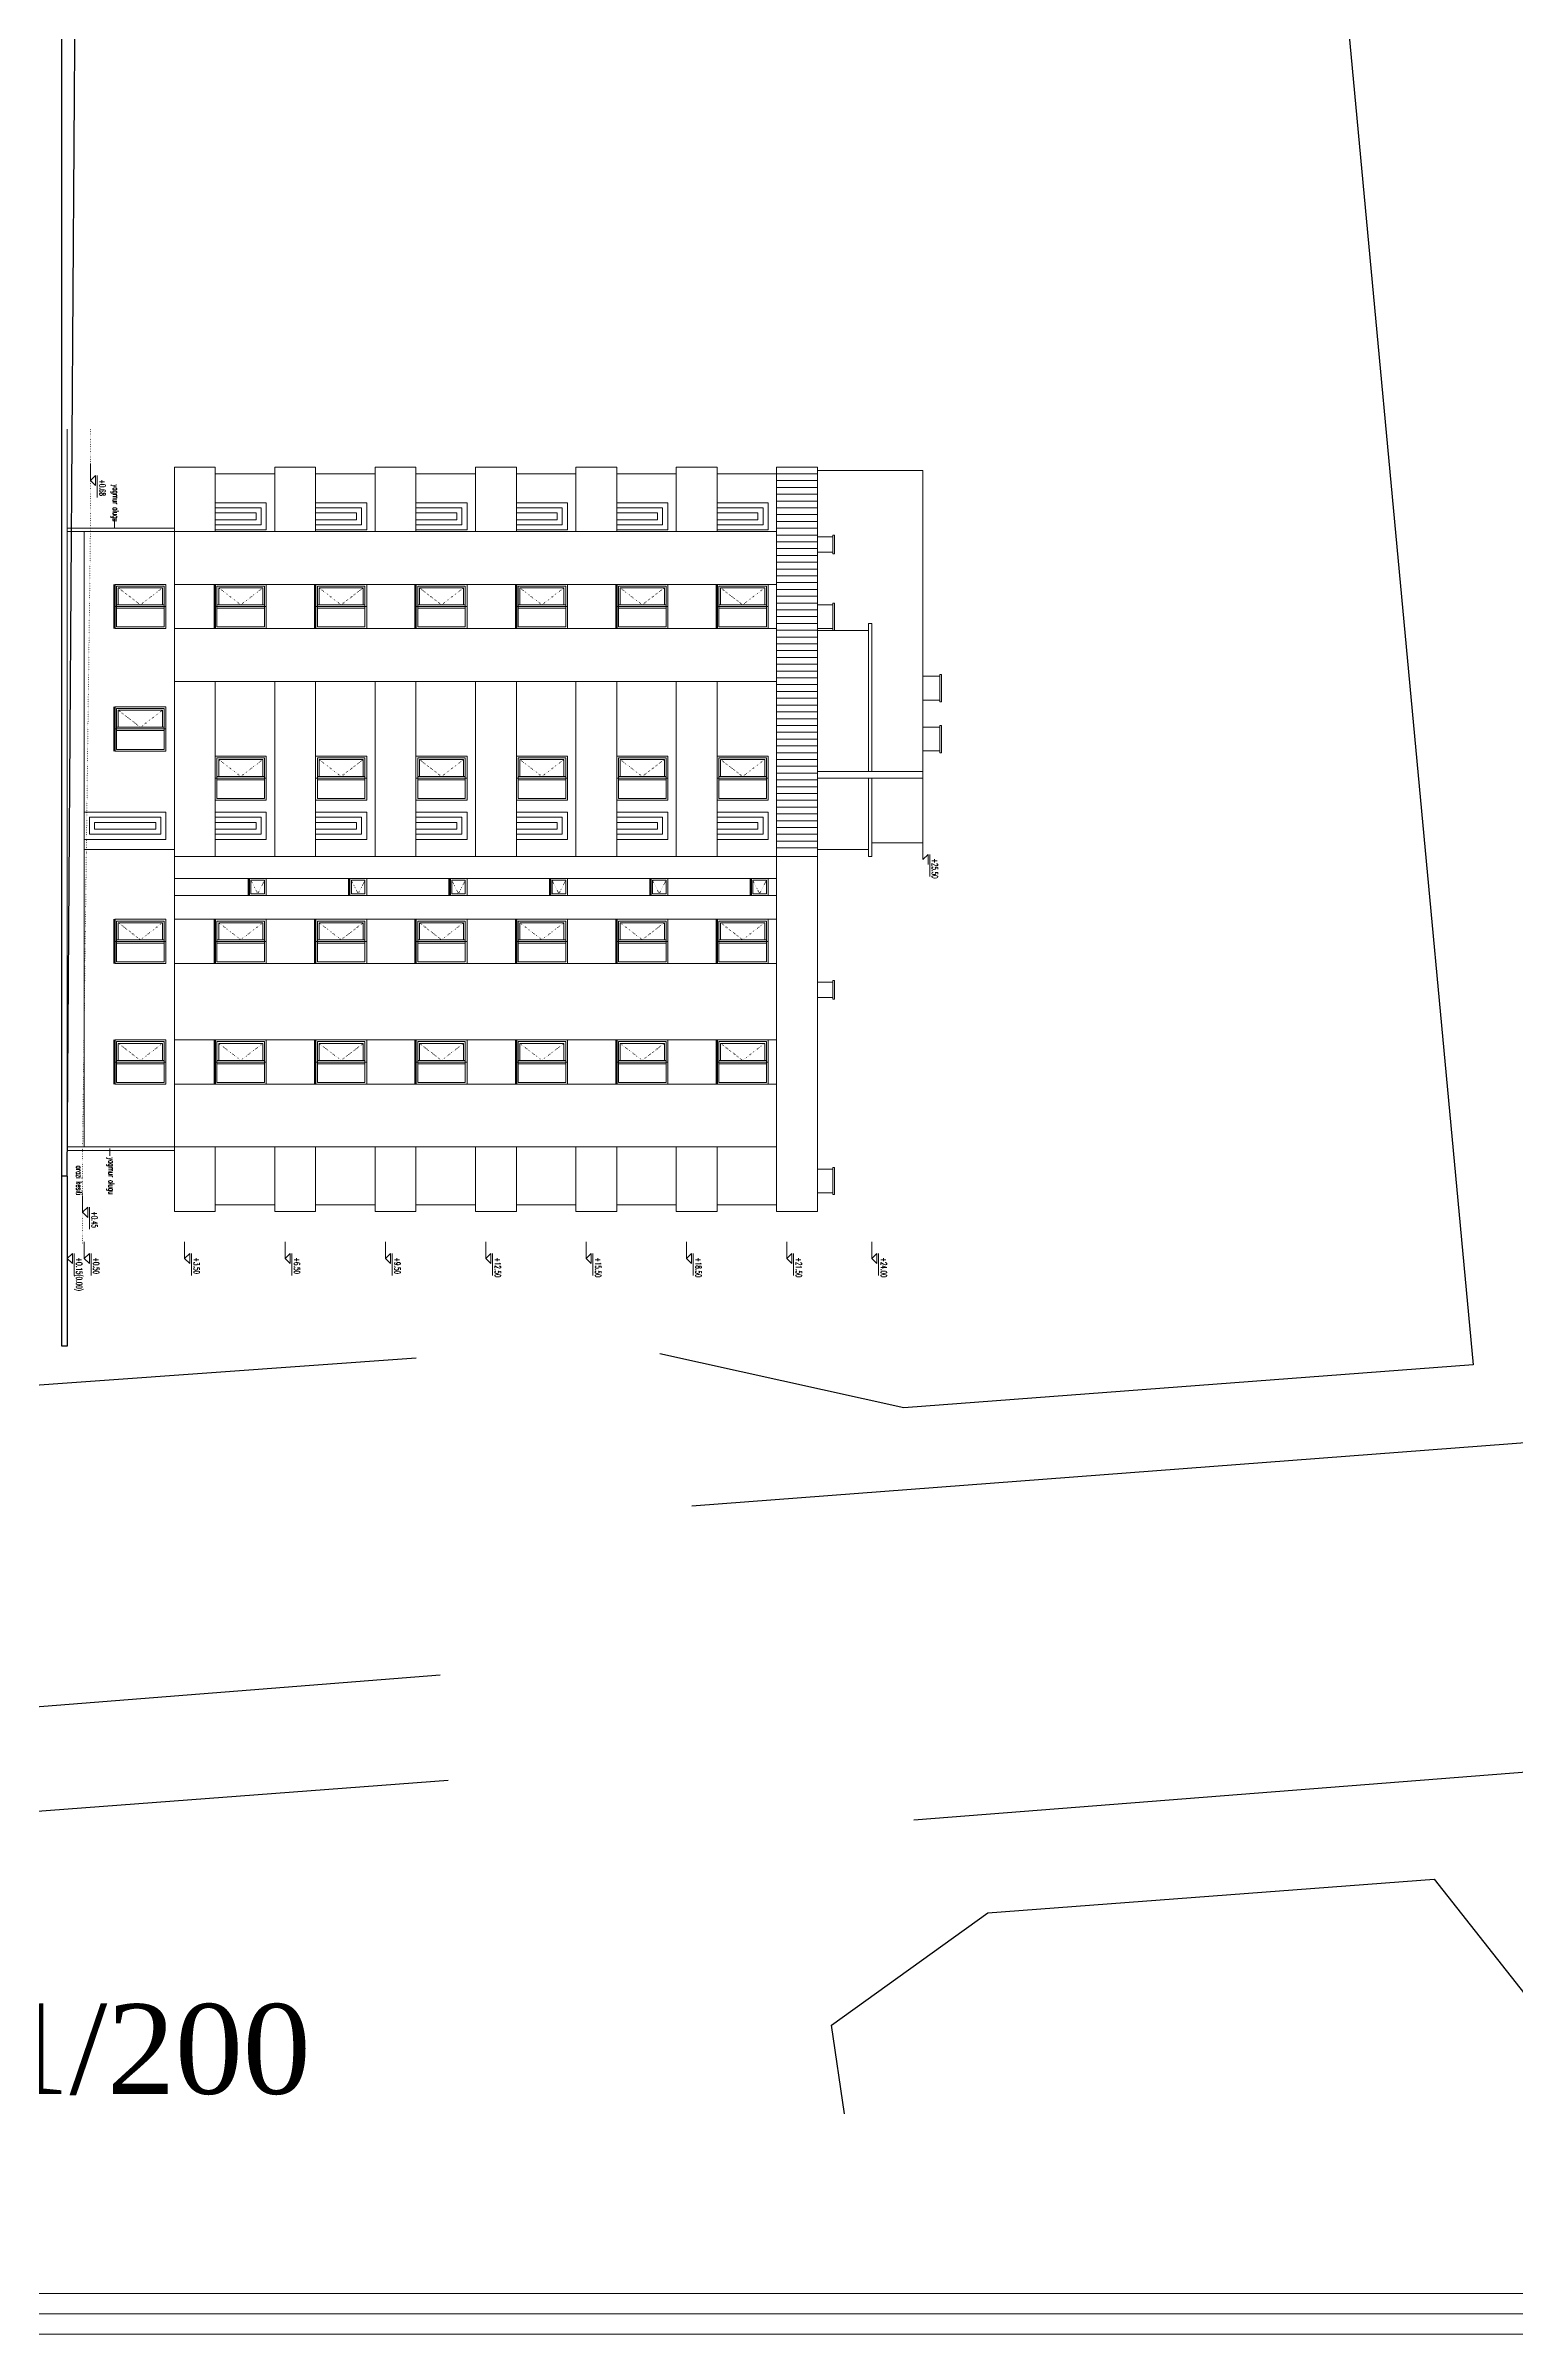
# Model space of a CAD drawing. Header units: millimetres. Extents: x -16104 to 67872, y -88009 to 12107.
# Drawn here: x 2975 to 4055, y -8330 to -6648 of the extents above; entities that cross this region are included whole.
import ezdxf

# ---------------------------------------------------------------- set-up
doc = ezdxf.new("R2010")
doc.units = ezdxf.units.MM
doc.linetypes.add('ACAD_ISO07W100', pattern=[3, 0, -3])
doc.layers.get('0').update_dxf_attribs({"color": 241})
for name, color, linetype, lineweight in [('c05', 32, 'Continuous', 13), ('duvar', 123, 'Continuous', 25), ('TARAMA', 8, 'Continuous', 15), ('yazı', 40, 'Continuous', 5)]:
    doc.layers.add(name, color=color, linetype=linetype, lineweight=lineweight)
doc.styles.add('OLCU', font='simplex.shx', dxfattribs={"width": 0.6, "height": 1400})
doc.styles.add('ROMANTUR', font='times.ttf', dxfattribs={"width": 0.7})

# ---------------------------------------------------------------- blocks, each defined once
blk = doc.blocks.new('tyl')
for p, q in [((-19656.2, 676.8), (-19656.2, 9690.1)), ((-19641.2, 1176.8), (-19586.2, 9190.1)), ((-19503.6, 2917), (-19503.6, 2787)), ((-19500.6, 2917), (-19500.6, 2787)), ((-19208.6, 2917), (-19208.6, 2787)), ((-19205.6, 2917), (-19205.6, 2787)), ((-18913.6, 2917), (-18913.6, 2787)), ((-18910.6, 2917), (-18910.6, 2787)), ((-18618.6, 2917), (-18618.6, 2787)), ((-18615.6, 2917), (-18615.6, 2787)), ((-18323.6, 2917), (-18323.6, 2787)), ((-18320.6, 2917), (-18320.6, 2787)), ((-18028.6, 2917), (-18028.6, 2787)), ((-18025.6, 2917), (-18025.6, 2787)), ((-17733.6, 2917), (-17733.6, 2787)), ((-17730.6, 2917), (-17730.6, 2787)), ((-19503.6, 2557), (-19503.6, 2427)), ((-19500.6, 2557), (-19500.6, 2427)), ((-19108.6, 2052.2), (-19108.6, 2002.2)), ((-19105.6, 2052.2), (-19105.6, 2002.2)), ((-18813.6, 2052.2), (-18813.6, 2002.2)), ((-18810.6, 2052.2), (-18810.6, 2002.2)), ((-18518.6, 2052.2), (-18518.6, 2002.2)), ((-18515.6, 2052.2), (-18515.6, 2002.2)), ((-18223.6, 2052.2), (-18223.6, 2002.2)), ((-18220.6, 2052.2), (-18220.6, 2002.2)), ((-17928.6, 2052.2), (-17928.6, 2002.2)), ((-17925.6, 2052.2), (-17925.6, 2002.2)), ((-17633.6, 2052.2), (-17633.6, 2002.2)), ((-17630.6, 2052.2), (-17630.6, 2002.2)), ((-19503.6, 1932.2), (-19503.6, 1802.2)), ((-19500.6, 1932.2), (-19500.6, 1802.2)), ((-19208.6, 1932.2), (-19208.6, 1802.2)), ((-19205.6, 1932.2), (-19205.6, 1802.2)), ((-18913.6, 1932.2), (-18913.6, 1802.2)), ((-18910.6, 1932.2), (-18910.6, 1802.2)), ((-18618.6, 1932.2), (-18618.6, 1802.2)), ((-18615.6, 1932.2), (-18615.6, 1802.2)), ((-18323.6, 1932.2), (-18323.6, 1802.2)), ((-18320.6, 1932.2), (-18320.6, 1802.2)), ((-18028.6, 1932.2), (-18028.6, 1802.2)), ((-18025.6, 1932.2), (-18025.6, 1802.2)), ((-17733.6, 1932.2), (-17733.6, 1802.2)), ((-17730.6, 1932.2), (-17730.6, 1802.2)), ((-19503.6, 1577.4), (-19503.6, 1447.4)), ((-19500.6, 1577.4), (-19500.6, 1447.4)), ((-19208.6, 1577.4), (-19208.6, 1447.4)), ((-19205.6, 1577.4), (-19205.6, 1447.4)), ((-18913.6, 1577.4), (-18913.6, 1447.4)), ((-18910.6, 1577.4), (-18910.6, 1447.4)), ((-18618.6, 1577.4), (-18618.6, 1447.4)), ((-18615.6, 1577.4), (-18615.6, 1447.4)), ((-18323.6, 1577.4), (-18323.6, 1447.4)), ((-18320.6, 1577.4), (-18320.6, 1447.4)), ((-18028.6, 1577.4), (-18028.6, 1447.4)), ((-18025.6, 1577.4), (-18025.6, 1447.4)), ((-17733.6, 1577.4), (-17733.6, 1447.4)), ((-17730.6, 1577.4), (-17730.6, 1447.4)), ((-19641.2, 1176.8), (-19656.2, 1176.8)), ((-19641.2, 1176.8), (-19641.2, 676.8)), ((-19641.2, 676.8), (-19656.2, 676.8))]:
    blk.add_line(p, q)
at = {"layer": 'duvar'}
for p, q in [((-21909.3, 407.3), (-18615.5, 642.9)), ((-21909.3, 407.3), (-18615.5, 642.9)), ((-13136.3, 561.3), (-17804.9, 206.6)), ((-9771.8, -137.1), (-17152.2, -716.8)), ((-18544.8, -291), (-25925.2, -870.8)), ((-18521.4, -600.5), (-23675.3, -990.4))]:
    blk.add_line(p, q, dxfattribs=at)
for points in [[(-16746.1, 9491.4), (-16339.7, 9541.1), (-15508.1, 622), (-17181.2, 495.5), (-17898.9, 654.3)], [(-16746.1, 9491.4), (-16339.7, 9541.1), (-15508.1, 622), (-17181.2, 495.5), (-17898.9, 654.3)], [(-17356.1, -1580.2), (-17394.3, -1319.7), (-16934.3, -989.7), (-15623.3, -890.7), (-15079.3, -1580.2)]]:
    blk.add_lwpolyline(points, dxfattribs=at)
at = {"layer": 'TARAMA'}
for p, q in [((-19640.6, 3373.3), (-19640.6, 3072.2)), ((-19640.6, 3276.6), (-19640.6, 1044.7)), ((-19325.6, 3262.2), (-19325.6, 3072.2)), ((-19205.6, 3262.2), (-19325.6, 3262.2)), ((-19205.6, 3262.2), (-19205.6, 3072.2)), ((-19030.6, 3242.2), (-19205.6, 3242.2)), ((-19030.6, 3262.2), (-19030.6, 3072.2)), ((-18910.6, 3262.2), (-19030.6, 3262.2)), ((-18910.6, 3262.2), (-18910.6, 3072.2)), ((-18735.6, 3242.2), (-18910.6, 3242.2)), ((-18735.6, 3262.2), (-18735.6, 3072.2)), ((-18615.6, 3262.2), (-18735.6, 3262.2)), ((-18615.6, 3262.2), (-18615.6, 3072.2)), ((-18440.6, 3242.2), (-18615.6, 3242.2)), ((-18440.6, 3262.2), (-18440.6, 3072.2)), ((-18320.6, 3262.2), (-18440.6, 3262.2)), ((-18320.6, 3262.2), (-18320.6, 3072.2)), ((-18145.6, 3242.2), (-18320.6, 3242.2)), ((-18145.6, 3262.2), (-18145.6, 3072.2)), ((-18025.6, 3262.2), (-18145.6, 3262.2)), ((-18025.6, 3262.2), (-18025.6, 3072.2)), ((-17850.6, 3242.2), (-18025.6, 3242.2)), ((-17850.6, 3262.2), (-17850.6, 3072.2)), ((-17730.6, 3262.2), (-17850.6, 3262.2)), ((-17730.6, 3262.2), (-17730.6, 3072.2)), ((-17555.6, 3242.2), (-17730.6, 3242.2)), ((-17555.6, 3262.2), (-17555.6, 1072.7)), ((-17435.6, 3262.2), (-17555.6, 3262.2)), ((-17435.6, 3242.2), (-17555.6, 3242.2)), ((-17435.6, 3262.2), (-17435.6, 1072.7)), ((-17435.6, 3252.2), (-17125.6, 3252.2)), ((-17435.6, 3222.2), (-17555.6, 3222.2)), ((-17435.6, 3202.2), (-17555.6, 3202.2)), ((-17435.6, 3182.2), (-17555.6, 3182.2)), ((-17435.6, 3162.2), (-17555.6, 3162.2)), ((-17435.6, 3142.2), (-17555.6, 3142.2)), ((-17435.6, 3122.2), (-17555.6, 3122.2)), ((-17435.6, 3102.2), (-17555.6, 3102.2)), ((-19325.6, 3082.2), (-19640.6, 3082.2)), ((-19325.6, 3072.2), (-19640.6, 3072.2)), ((-19590.6, 3072.2), (-19590.6, 1262.7)), ((-19500.6, 3072.2), (-19590.6, 3072.2)), ((-19000.6, 3072.2), (-19325.6, 3072.2)), ((-19325.6, 3072.2), (-19325.6, 1262.7)), ((-18705.6, 3072.2), (-19030.6, 3072.2)), ((-18410.6, 3072.2), (-18735.6, 3072.2)), ((-18115.6, 3072.2), (-18440.6, 3072.2)), ((-17820.6, 3072.2), (-18145.6, 3072.2)), ((-17555.6, 3072.2), (-17850.6, 3072.2)), ((-17435.6, 3082.2), (-17555.6, 3082.2)), ((-17435.6, 3082.2), (-17555.6, 3082.2)), ((-17435.6, 3062.2), (-17555.6, 3062.2)), ((-17435.6, 3042.2), (-17555.6, 3042.2)), ((-17390.6, 3057.2), (-17435.6, 3057.2)), ((-17385.6, 3062.2), (-17390.6, 3062.2)), ((-17390.6, 3007.2), (-17390.6, 3062.2)), ((-17385.6, 3007.2), (-17385.6, 3062.2)), ((-17435.6, 3022.2), (-17555.6, 3022.2)), ((-17435.6, 3002.2), (-17555.6, 3002.2)), ((-17435.6, 2982.2), (-17555.6, 2982.2)), ((-17435.6, 2962.2), (-17555.6, 2962.2)), ((-17390.6, 3012.2), (-17435.6, 3012.2)), ((-17385.6, 3007.2), (-17390.6, 3007.2)), ((-19000.6, 2917), (-19325.6, 2917)), ((-18705.6, 2917), (-19000.6, 2917)), ((-18410.6, 2917), (-18705.6, 2917)), ((-18115.6, 2917), (-18410.6, 2917)), ((-17820.6, 2917), (-18115.6, 2917)), ((-17555.6, 2917), (-17820.6, 2917)), ((-17435.6, 2942.2), (-17555.6, 2942.2)), ((-17435.6, 2922.2), (-17555.6, 2922.2)), ((-17435.6, 2902.2), (-17555.6, 2902.2)), ((-19350.6, 2852), (-19500.6, 2852)), ((-19355.6, 2857), (-19495.6, 2857)), ((-19355.6, 2847), (-19495.6, 2847)), ((-19055.6, 2852), (-19205.6, 2852)), ((-19060.6, 2857), (-19200.6, 2857)), ((-19060.6, 2847), (-19200.6, 2847)), ((-18760.6, 2852), (-18910.6, 2852)), ((-18765.6, 2857), (-18905.6, 2857)), ((-18765.6, 2847), (-18905.6, 2847)), ((-18465.6, 2852), (-18615.6, 2852)), ((-18470.6, 2857), (-18610.6, 2857)), ((-18470.6, 2847), (-18610.6, 2847)), ((-18170.6, 2852), (-18320.6, 2852)), ((-18175.6, 2857), (-18315.6, 2857)), ((-18175.6, 2847), (-18315.6, 2847)), ((-17875.6, 2852), (-18025.6, 2852)), ((-17880.6, 2857), (-18020.6, 2857)), ((-17880.6, 2847), (-18020.6, 2847)), ((-17580.6, 2852), (-17730.6, 2852)), ((-17585.6, 2857), (-17725.6, 2857)), ((-17585.6, 2847), (-17725.6, 2847)), ((-17435.6, 2882.2), (-17555.6, 2882.2)), ((-17435.6, 2862.2), (-17555.6, 2862.2)), ((-17435.6, 2842.2), (-17555.6, 2842.2)), ((-17390.6, 2856.9), (-17435.6, 2856.9)), ((-17390.6, 2861.9), (-17390.6, 2781.9)), ((-17390.6, 2861.9), (-17385.6, 2861.9)), ((-17385.6, 2861.9), (-17385.6, 2781.9)), ((-19000.6, 2787), (-19325.6, 2787)), ((-18705.6, 2787), (-19000.6, 2787)), ((-18410.6, 2787), (-18705.6, 2787)), ((-18115.6, 2787), (-18410.6, 2787)), ((-17820.6, 2787), (-18115.6, 2787)), ((-17555.6, 2787), (-17820.6, 2787)), ((-17435.6, 2822.2), (-17555.6, 2822.2)), ((-17435.6, 2802.2), (-17555.6, 2802.2)), ((-17435.6, 2782.2), (-17555.6, 2782.2)), ((-17435.6, 2762.2), (-17555.6, 2762.2)), ((-17390.6, 2786.9), (-17435.6, 2786.9)), ((-17285.6, 2781.9), (-17435.6, 2781.9)), ((-17285.6, 2801.9), (-17285.6, 2367.2)), ((-17275.6, 2801.9), (-17285.6, 2801.9)), ((-17275.6, 2801.9), (-17275.6, 2367.2)), ((-17125.6, 2821.9), (-17125.6, 2157.2)), ((-17435.6, 2742.2), (-17555.6, 2742.2)), ((-17435.6, 2722.2), (-17555.6, 2722.2)), ((-17435.6, 2702.2), (-17555.6, 2702.2)), ((-19325.6, 2631.9), (-19325.6, 2117.2)), ((-19000.6, 2631.9), (-19325.6, 2631.9)), ((-19205.6, 2631.9), (-19205.6, 2117.2)), ((-19030.6, 2631.9), (-19030.6, 2117.2)), ((-18705.6, 2631.9), (-19030.6, 2631.9)), ((-18910.6, 2631.9), (-18910.6, 2117.2)), ((-18735.6, 2631.9), (-18735.6, 2117.2)), ((-18410.6, 2631.9), (-18735.6, 2631.9)), ((-18615.6, 2631.9), (-18615.6, 2117.2)), ((-18440.6, 2631.9), (-18440.6, 2117.2)), ((-18115.6, 2631.9), (-18440.6, 2631.9)), ((-18320.6, 2631.9), (-18320.6, 2117.2)), ((-18145.6, 2631.9), (-18145.6, 2117.2)), ((-17820.6, 2631.9), (-18145.6, 2631.9)), ((-18025.6, 2631.9), (-18025.6, 2117.2)), ((-17850.6, 2631.9), (-17850.6, 2117.2)), ((-17555.6, 2631.9), (-17850.6, 2631.9)), ((-17730.6, 2631.9), (-17730.6, 2117.2)), ((-17435.6, 2682.2), (-17555.6, 2682.2)), ((-17435.6, 2662.2), (-17555.6, 2662.2)), ((-17435.6, 2642.2), (-17555.6, 2642.2)), ((-17075.6, 2646.9), (-17125.6, 2646.9)), ((-17070.6, 2651.9), (-17075.6, 2651.9)), ((-17075.6, 2651.9), (-17075.6, 2571.9)), ((-17070.6, 2651.9), (-17070.6, 2571.9)), ((-17435.6, 2622.2), (-17555.6, 2622.2)), ((-17435.6, 2602.2), (-17555.6, 2602.2)), ((-17435.6, 2582.2), (-17555.6, 2582.2)), ((-17435.6, 2562.2), (-17555.6, 2562.2)), ((-17075.6, 2576.9), (-17125.6, 2576.9)), ((-17070.6, 2571.9), (-17075.6, 2571.9)), ((-19350.6, 2492), (-19500.6, 2492)), ((-19355.6, 2497), (-19495.6, 2497)), ((-17435.6, 2542.2), (-17555.6, 2542.2)), ((-17435.6, 2522.2), (-17555.6, 2522.2)), ((-17435.6, 2502.2), (-17555.6, 2502.2)), ((-17080.6, 2497.2), (-17125.6, 2497.2)), ((-17075.6, 2497.2), (-17125.6, 2497.2)), ((-17075.6, 2502.2), (-17075.6, 2422.2)), ((-17070.6, 2502.2), (-17075.6, 2502.2)), ((-17075.6, 2502.2), (-17075.6, 2422.2)), ((-17070.6, 2502.2), (-17070.6, 2422.2)), ((-19355.6, 2487), (-19495.6, 2487)), ((-17435.6, 2482.2), (-17555.6, 2482.2)), ((-17435.6, 2462.2), (-17555.6, 2462.2)), ((-17435.6, 2442.2), (-17555.6, 2442.2)), ((-17080.6, 2427.2), (-17125.6, 2427.2)), ((-17075.6, 2427.2), (-17125.6, 2427.2)), ((-17435.6, 2422.2), (-17555.6, 2422.2)), ((-17435.6, 2402.2), (-17555.6, 2402.2)), ((-17435.6, 2382.2), (-17555.6, 2382.2)), ((-17435.6, 2362.2), (-17555.6, 2362.2)), ((-17435.6, 2367.2), (-17125.6, 2367.2)), ((-17070.6, 2422.2), (-17075.6, 2422.2)), ((-19055.6, 2347.2), (-19205.6, 2347.2)), ((-19060.6, 2352.2), (-19200.6, 2352.2)), ((-19060.6, 2342.2), (-19200.6, 2342.2)), ((-18760.6, 2347.2), (-18910.6, 2347.2)), ((-18765.6, 2352.2), (-18905.6, 2352.2)), ((-18765.6, 2342.2), (-18905.6, 2342.2)), ((-18465.6, 2347.2), (-18615.6, 2347.2)), ((-18470.6, 2352.2), (-18610.6, 2352.2)), ((-18470.6, 2342.2), (-18610.6, 2342.2)), ((-18170.6, 2347.2), (-18320.6, 2347.2)), ((-18175.6, 2352.2), (-18315.6, 2352.2)), ((-18175.6, 2342.2), (-18315.6, 2342.2)), ((-17875.6, 2347.2), (-18025.6, 2347.2)), ((-17880.6, 2352.2), (-18020.6, 2352.2)), ((-17880.6, 2342.2), (-18020.6, 2342.2)), ((-17580.6, 2347.2), (-17730.6, 2347.2)), ((-17585.6, 2352.2), (-17725.6, 2352.2)), ((-17585.6, 2342.2), (-17725.6, 2342.2)), ((-17435.6, 2342.2), (-17555.6, 2342.2)), ((-17435.6, 2322.2), (-17555.6, 2322.2)), ((-17435.6, 2302.2), (-17555.6, 2302.2)), ((-17435.6, 2347.2), (-17125.6, 2347.2)), ((-17285.6, 2347.2), (-17285.6, 2117.2)), ((-17275.6, 2347.2), (-17275.6, 2117.2)), ((-17435.6, 2282.2), (-17555.6, 2282.2)), ((-17435.6, 2262.2), (-17555.6, 2262.2)), ((-17435.6, 2242.2), (-17555.6, 2242.2)), ((-17435.6, 2222.2), (-17555.6, 2222.2)), ((-17435.6, 2202.2), (-17555.6, 2202.2)), ((-17435.6, 2182.2), (-17555.6, 2182.2)), ((-17435.6, 2162.2), (-17555.6, 2162.2)), ((-17275.6, 2157.2), (-17125.6, 2157.2)), ((-19325.6, 2137.2), (-19590.6, 2137.2)), ((-19000.6, 2117.2), (-19325.6, 2117.2)), ((-18705.6, 2117.2), (-19030.6, 2117.2)), ((-18410.6, 2117.2), (-18735.6, 2117.2)), ((-18115.6, 2117.2), (-18440.6, 2117.2)), ((-17820.6, 2117.2), (-18145.6, 2117.2)), ((-17555.6, 2117.2), (-17850.6, 2117.2)), ((-17435.6, 2142.2), (-17555.6, 2142.2)), ((-17555.6, 2117.2), (-17435.6, 2117.2)), ((-17285.6, 2137.2), (-17435.6, 2137.2)), ((-17275.6, 2117.2), (-17285.6, 2117.2)), ((-19000.6, 2052.2), (-19325.6, 2052.2)), ((-18705.6, 2052.2), (-19000.6, 2052.2)), ((-18410.6, 2052.2), (-18705.6, 2052.2)), ((-18115.6, 2052.2), (-18410.6, 2052.2)), ((-17820.6, 2052.2), (-18115.6, 2052.2)), ((-17555.6, 2052.2), (-17820.6, 2052.2)), ((-19000.6, 2002.2), (-19325.6, 2002.2)), ((-18705.6, 2002.2), (-19000.6, 2002.2)), ((-18410.6, 2002.2), (-18705.6, 2002.2)), ((-18115.6, 2002.2), (-18410.6, 2002.2)), ((-17820.6, 2002.2), (-18115.6, 2002.2)), ((-17555.6, 2002.2), (-17820.6, 2002.2)), ((-19000.6, 1932.2), (-19325.6, 1932.2)), ((-18705.6, 1932.2), (-19000.6, 1932.2)), ((-18410.6, 1932.2), (-18705.6, 1932.2)), ((-18115.6, 1932.2), (-18410.6, 1932.2)), ((-17820.6, 1932.2), (-18115.6, 1932.2)), ((-17555.6, 1932.2), (-17820.6, 1932.2)), ((-19350.6, 1867.2), (-19500.6, 1867.2)), ((-19355.6, 1872.2), (-19495.6, 1872.2)), ((-19355.6, 1862.2), (-19495.6, 1862.2)), ((-19055.6, 1867.2), (-19205.6, 1867.2)), ((-19060.6, 1872.2), (-19200.6, 1872.2)), ((-19060.6, 1862.2), (-19200.6, 1862.2)), ((-18760.6, 1867.2), (-18910.6, 1867.2)), ((-18765.6, 1872.2), (-18905.6, 1872.2)), ((-18765.6, 1862.2), (-18905.6, 1862.2)), ((-18465.6, 1867.2), (-18615.6, 1867.2)), ((-18470.6, 1872.2), (-18610.6, 1872.2)), ((-18470.6, 1862.2), (-18610.6, 1862.2)), ((-18170.6, 1867.2), (-18320.6, 1867.2)), ((-18175.6, 1872.2), (-18315.6, 1872.2)), ((-18175.6, 1862.2), (-18315.6, 1862.2)), ((-17875.6, 1867.2), (-18025.6, 1867.2)), ((-17880.6, 1872.2), (-18020.6, 1872.2)), ((-17880.6, 1862.2), (-18020.6, 1862.2)), ((-17580.6, 1867.2), (-17730.6, 1867.2)), ((-17585.6, 1872.2), (-17725.6, 1872.2)), ((-17585.6, 1862.2), (-17725.6, 1862.2)), ((-19000.6, 1802.2), (-19325.6, 1802.2)), ((-18705.6, 1802.2), (-19000.6, 1802.2)), ((-18410.6, 1802.2), (-18705.6, 1802.2)), ((-18115.6, 1802.2), (-18410.6, 1802.2)), ((-17820.6, 1802.2), (-18115.6, 1802.2)), ((-17555.6, 1802.2), (-17820.6, 1802.2)), ((-17390.6, 1697.2), (-17390.6, 1752.2)), ((-17390.6, 1752.2), (-17385.6, 1752.2)), ((-17385.6, 1697.2), (-17385.6, 1752.2)), ((-17390.6, 1747.2), (-17435.6, 1747.2)), ((-17390.6, 1702.2), (-17435.6, 1702.2)), ((-17385.6, 1697.2), (-17390.6, 1697.2)), ((-19000.6, 1577.4), (-19325.6, 1577.4)), ((-18705.6, 1577.4), (-19000.6, 1577.4)), ((-18410.6, 1577.4), (-18705.6, 1577.4)), ((-18115.6, 1577.4), (-18410.6, 1577.4)), ((-17820.6, 1577.4), (-18115.6, 1577.4)), ((-17555.6, 1577.4), (-17820.6, 1577.4)), ((-19350.6, 1512.4), (-19500.6, 1512.4)), ((-19355.6, 1517.4), (-19495.6, 1517.4)), ((-19355.6, 1507.4), (-19495.6, 1507.4)), ((-19055.6, 1512.4), (-19205.6, 1512.4)), ((-19060.6, 1517.4), (-19200.6, 1517.4)), ((-19060.6, 1507.4), (-19200.6, 1507.4)), ((-18760.6, 1512.4), (-18910.6, 1512.4)), ((-18765.6, 1517.4), (-18905.6, 1517.4)), ((-18765.6, 1507.4), (-18905.6, 1507.4)), ((-18465.6, 1512.4), (-18615.6, 1512.4)), ((-18470.6, 1517.4), (-18610.6, 1517.4)), ((-18470.6, 1507.4), (-18610.6, 1507.4)), ((-18170.6, 1512.4), (-18320.6, 1512.4)), ((-18175.6, 1517.4), (-18315.6, 1517.4)), ((-18175.6, 1507.4), (-18315.6, 1507.4)), ((-17875.6, 1512.4), (-18025.6, 1512.4)), ((-17880.6, 1517.4), (-18020.6, 1517.4)), ((-17880.6, 1507.4), (-18020.6, 1507.4)), ((-17580.6, 1512.4), (-17730.6, 1512.4)), ((-17585.6, 1517.4), (-17725.6, 1517.4)), ((-17585.6, 1507.4), (-17725.6, 1507.4)), ((-19000.6, 1447.4), (-19325.6, 1447.4)), ((-18705.6, 1447.4), (-19000.6, 1447.4)), ((-18410.6, 1447.4), (-18705.6, 1447.4)), ((-18115.6, 1447.4), (-18410.6, 1447.4)), ((-17820.6, 1447.4), (-18115.6, 1447.4)), ((-17555.6, 1447.4), (-17820.6, 1447.4)), ((-19295.6, 1262.7), (-19640.6, 1262.7)), ((-19640.6, 1262.7), (-19640.6, 977.2)), ((-19325.6, 1262.7), (-19325.6, 1072.7)), ((-19000.6, 1262.7), (-19325.6, 1262.7)), ((-19205.6, 1262.7), (-19205.6, 1072.7)), ((-19030.6, 1262.7), (-19030.6, 1072.7)), ((-18705.6, 1262.7), (-19030.6, 1262.7)), ((-18910.6, 1262.7), (-18910.6, 1072.7)), ((-18735.6, 1262.7), (-18735.6, 1072.7)), ((-18410.6, 1262.7), (-18735.6, 1262.7)), ((-18615.6, 1262.7), (-18615.6, 1072.7)), ((-18440.6, 1262.7), (-18440.6, 1072.7)), ((-18115.6, 1262.7), (-18440.6, 1262.7)), ((-18320.6, 1262.7), (-18320.6, 1072.7)), ((-18145.6, 1262.7), (-18145.6, 1072.7)), ((-17820.6, 1262.7), (-18145.6, 1262.7)), ((-18025.6, 1262.7), (-18025.6, 1072.7)), ((-17850.6, 1262.7), (-17850.6, 1072.7)), ((-17555.6, 1262.7), (-17850.6, 1262.7)), ((-17730.6, 1262.7), (-17730.6, 1072.7)), ((-17390.6, 1197.7), (-17435.6, 1197.7)), ((-17390.6, 1202.7), (-17390.6, 1122.7)), ((-17385.6, 1202.7), (-17390.6, 1202.7)), ((-17385.6, 1202.7), (-17385.6, 1122.7)), ((-19030.6, 1092.7), (-19205.6, 1092.7)), ((-18735.6, 1092.7), (-18910.6, 1092.7)), ((-18440.6, 1092.7), (-18615.6, 1092.7)), ((-18145.6, 1092.7), (-18320.6, 1092.7)), ((-17850.6, 1092.7), (-18025.6, 1092.7)), ((-17555.6, 1092.7), (-17730.6, 1092.7)), ((-17390.6, 1127.7), (-17435.6, 1127.7)), ((-17385.6, 1122.7), (-17390.6, 1122.7)), ((-19205.6, 1072.7), (-19325.6, 1072.7)), ((-19205.6, 1072.7), (-19295.6, 1072.7)), ((-18910.6, 1072.7), (-19030.6, 1072.7)), ((-18910.6, 1072.7), (-19000.6, 1072.7)), ((-18615.6, 1072.7), (-18735.6, 1072.7)), ((-18615.6, 1072.7), (-18705.6, 1072.7)), ((-18320.6, 1072.7), (-18440.6, 1072.7)), ((-18320.6, 1072.7), (-18410.6, 1072.7)), ((-18025.6, 1072.7), (-18145.6, 1072.7)), ((-18025.6, 1072.7), (-18115.6, 1072.7)), ((-17730.6, 1072.7), (-17850.6, 1072.7)), ((-17730.6, 1072.7), (-17820.6, 1072.7)), ((-17435.6, 1072.7), (-17555.6, 1072.7))]:
    blk.add_line(p, q, dxfattribs=at)
at = {"layer": 'TARAMA', "linetype": 'ACAD_ISO07W100'}
for p, q in [((-19572.6, 3373.3), (-19572.6, 3072.2)), ((-19572.6, 3072.2), (-19595.6, 1262.7)), ((-19425.6, 2857), (-19490.6, 2907)), ((-19360.6, 2907), (-19425.6, 2857)), ((-19130.6, 2857), (-19195.6, 2907)), ((-19065.6, 2907), (-19130.6, 2857)), ((-18835.6, 2857), (-18900.6, 2907)), ((-18770.6, 2907), (-18835.6, 2857)), ((-18540.6, 2857), (-18605.6, 2907)), ((-18475.6, 2907), (-18540.6, 2857)), ((-18245.6, 2857), (-18310.6, 2907)), ((-18180.6, 2907), (-18245.6, 2857)), ((-17950.6, 2857), (-18015.6, 2907)), ((-17885.6, 2907), (-17950.6, 2857)), ((-17655.6, 2857), (-17720.6, 2907)), ((-17590.6, 2907), (-17655.6, 2857)), ((-19425.6, 2497), (-19490.6, 2547)), ((-19360.6, 2547), (-19425.6, 2497)), ((-19130.6, 2352.2), (-19195.6, 2402.2)), ((-19065.6, 2402.2), (-19130.6, 2352.2)), ((-18835.6, 2352.2), (-18900.6, 2402.2)), ((-18770.6, 2402.2), (-18835.6, 2352.2)), ((-18540.6, 2352.2), (-18605.6, 2402.2)), ((-18475.6, 2402.2), (-18540.6, 2352.2)), ((-18245.6, 2352.2), (-18310.6, 2402.2)), ((-18180.6, 2402.2), (-18245.6, 2352.2)), ((-17950.6, 2352.2), (-18015.6, 2402.2)), ((-17885.6, 2402.2), (-17950.6, 2352.2)), ((-17655.6, 2352.2), (-17720.6, 2402.2)), ((-17590.6, 2402.2), (-17655.6, 2352.2)), ((-19080.6, 2007.2), (-19100.6, 2047.2)), ((-19060.6, 2047.2), (-19080.6, 2007.2)), ((-18785.6, 2007.2), (-18805.6, 2047.2)), ((-18765.6, 2047.2), (-18785.6, 2007.2)), ((-18490.6, 2007.2), (-18510.6, 2047.2)), ((-18470.6, 2047.2), (-18490.6, 2007.2)), ((-18195.6, 2007.2), (-18215.6, 2047.2)), ((-18175.6, 2047.2), (-18195.6, 2007.2)), ((-17900.6, 2007.2), (-17920.6, 2047.2)), ((-17880.6, 2047.2), (-17900.6, 2007.2)), ((-17605.6, 2007.2), (-17625.6, 2047.2)), ((-17585.6, 2047.2), (-17605.6, 2007.2)), ((-19425.6, 1872.2), (-19490.6, 1922.2)), ((-19360.6, 1922.2), (-19425.6, 1872.2)), ((-19130.6, 1872.2), (-19195.6, 1922.2)), ((-19065.6, 1922.2), (-19130.6, 1872.2)), ((-18835.6, 1872.2), (-18900.6, 1922.2)), ((-18770.6, 1922.2), (-18835.6, 1872.2)), ((-18540.6, 1872.2), (-18605.6, 1922.2)), ((-18475.6, 1922.2), (-18540.6, 1872.2)), ((-18245.6, 1872.2), (-18310.6, 1922.2)), ((-18180.6, 1922.2), (-18245.6, 1872.2)), ((-17950.6, 1872.2), (-18015.6, 1922.2)), ((-17885.6, 1922.2), (-17950.6, 1872.2)), ((-17655.6, 1872.2), (-17720.6, 1922.2)), ((-17590.6, 1922.2), (-17655.6, 1872.2)), ((-19425.6, 1517.4), (-19490.6, 1567.4)), ((-19360.6, 1567.4), (-19425.6, 1517.4)), ((-19130.6, 1517.4), (-19195.6, 1567.4)), ((-19065.6, 1567.4), (-19130.6, 1517.4)), ((-18835.6, 1517.4), (-18900.6, 1567.4)), ((-18770.6, 1567.4), (-18835.6, 1517.4)), ((-18540.6, 1517.4), (-18605.6, 1567.4)), ((-18475.6, 1567.4), (-18540.6, 1517.4)), ((-18245.6, 1517.4), (-18310.6, 1567.4)), ((-18180.6, 1567.4), (-18245.6, 1517.4)), ((-17950.6, 1517.4), (-18015.6, 1567.4)), ((-17885.6, 1567.4), (-17950.6, 1517.4)), ((-17655.6, 1517.4), (-17720.6, 1567.4)), ((-17590.6, 1567.4), (-17655.6, 1517.4)), ((-19595.6, 1262.7), (-19595.6, 977.2))]:
    blk.add_line(p, q, dxfattribs=at)
at = {"layer": 'TARAMA', "ltscale": 0.01}
for p, q in [((-19572.6, 3222.7), (-19572.6, 3272.1)), ((-19572.6, 3222.7), (-19557.6, 3237.7)), ((-19557.6, 3237.7), (-19557.6, 3207.7)), ((-19552.6, 3237.7), (-19552.6, 3172.7)), ((-19572.6, 3222.7), (-19557.6, 3207.7)), ((-19501.5, 3109.8), (-19501.5, 3082.2)), ((-19325.6, 3082.2), (-19640.6, 3082.2)), ((-17125.6, 2107.9), (-17125.6, 2157.2)), ((-17125.6, 2107.9), (-17110.6, 2122.9)), ((-17110.6, 2122.9), (-17110.6, 2092.9)), ((-17105.6, 2122.9), (-17105.6, 2057.9)), ((-19325.6, 1252.7), (-19640.6, 1252.7)), ((-19515.8, 1258.2), (-19515.8, 1236.3)), ((-19595.6, 1070.6), (-19595.6, 1120)), ((-19595.6, 1070.6), (-19580.6, 1085.6)), ((-19580.6, 1085.6), (-19580.6, 1055.6)), ((-19575.6, 1085.6), (-19575.6, 1020.6)), ((-19595.6, 1070.6), (-19580.6, 1055.6)), ((-19640.6, 934.8), (-19640.6, 984.1)), ((-19640.6, 934.8), (-19625.6, 949.8)), ((-19625.6, 949.8), (-19625.6, 919.8)), ((-19620.6, 949.8), (-19620.6, 884.8)), ((-19590.6, 934.8), (-19590.6, 984.1)), ((-19590.6, 934.8), (-19575.6, 949.8)), ((-19575.6, 949.8), (-19575.6, 919.8)), ((-19570.6, 949.8), (-19570.6, 884.8)), ((-19295.6, 934.8), (-19295.6, 984.1)), ((-19295.6, 934.8), (-19280.6, 949.8)), ((-19280.6, 949.8), (-19280.6, 919.8)), ((-19275.6, 949.8), (-19275.6, 884.8)), ((-19000.6, 934.8), (-19000.6, 984.1)), ((-19000.6, 934.8), (-18985.6, 949.8)), ((-18985.6, 949.8), (-18985.6, 919.8)), ((-18980.6, 949.8), (-18980.6, 884.8)), ((-18705.6, 934.8), (-18705.6, 984.1)), ((-18705.6, 934.8), (-18690.6, 949.8)), ((-18690.6, 949.8), (-18690.6, 919.8)), ((-18685.6, 949.8), (-18685.6, 884.8)), ((-18410.6, 934.8), (-18410.6, 984.1)), ((-18410.6, 934.8), (-18395.6, 949.8)), ((-18395.6, 949.8), (-18395.6, 919.8)), ((-18390.6, 949.8), (-18390.6, 884.8)), ((-18115.6, 934.8), (-18115.6, 984.1)), ((-18115.6, 934.8), (-18100.6, 949.8)), ((-18100.6, 949.8), (-18100.6, 919.8)), ((-18095.6, 949.8), (-18095.6, 884.8)), ((-17820.6, 934.8), (-17820.6, 984.1)), ((-17820.6, 934.8), (-17805.6, 949.8)), ((-17805.6, 949.8), (-17805.6, 919.8)), ((-17800.6, 949.8), (-17800.6, 884.8)), ((-17525.6, 934.8), (-17525.6, 984.1)), ((-17525.6, 934.8), (-17510.6, 949.8)), ((-17510.6, 949.8), (-17510.6, 919.8)), ((-17505.6, 949.8), (-17505.6, 884.8)), ((-17276, 934.8), (-17276, 984.1)), ((-17276, 934.8), (-17261, 949.8)), ((-17261, 949.8), (-17261, 919.8)), ((-17256, 949.8), (-17256, 884.8)), ((-19640.6, 934.8), (-19625.6, 919.8)), ((-19590.6, 934.8), (-19575.6, 919.8)), ((-19295.6, 934.8), (-19280.6, 919.8)), ((-19000.6, 934.8), (-18985.6, 919.8)), ((-18705.6, 934.8), (-18690.6, 919.8)), ((-18410.6, 934.8), (-18395.6, 919.8)), ((-18115.6, 934.8), (-18100.6, 919.8)), ((-17820.6, 934.8), (-17805.6, 919.8)), ((-17525.6, 934.8), (-17510.6, 919.8)), ((-17276, 934.8), (-17261, 919.8))]:
    blk.add_line(p, q, dxfattribs=at)
at = {"layer": 'TARAMA'}
for points in [[(-17125.6, 2821.9), (-17125.6, 3252.2)], [(-19055.6, 3157.2), (-19055.6, 3077.2), (-19205.6, 3077.2)], [(-19205.6, 3157.2), (-19055.6, 3157.2)], [(-19205.6, 3142.2), (-19070.6, 3142.2), (-19070.6, 3092.2), (-19205.6, 3092.2)], [(-19205.6, 3127.2), (-19085.6, 3127.2), (-19085.6, 3107.2), (-19205.6, 3107.2)], [(-18760.6, 3157.2), (-18760.6, 3077.2), (-18910.6, 3077.2)], [(-18910.6, 3157.2), (-18760.6, 3157.2)], [(-18910.6, 3142.2), (-18775.6, 3142.2), (-18775.6, 3092.2), (-18910.6, 3092.2)], [(-18910.6, 3127.2), (-18790.6, 3127.2), (-18790.6, 3107.2), (-18910.6, 3107.2)], [(-18465.6, 3157.2), (-18465.6, 3077.2), (-18615.6, 3077.2)], [(-18615.6, 3157.2), (-18465.6, 3157.2)], [(-18615.6, 3142.2), (-18480.6, 3142.2), (-18480.6, 3092.2), (-18615.6, 3092.2)], [(-18615.6, 3127.2), (-18495.6, 3127.2), (-18495.6, 3107.2), (-18615.6, 3107.2)], [(-18170.6, 3157.2), (-18170.6, 3077.2), (-18320.6, 3077.2)], [(-18320.6, 3157.2), (-18170.6, 3157.2)], [(-18320.6, 3142.2), (-18185.6, 3142.2), (-18185.6, 3092.2), (-18320.6, 3092.2)], [(-18320.6, 3127.2), (-18200.6, 3127.2), (-18200.6, 3107.2), (-18320.6, 3107.2)], [(-17875.6, 3157.2), (-17875.6, 3077.2), (-18025.6, 3077.2)], [(-18025.6, 3157.2), (-17875.6, 3157.2)], [(-18025.6, 3142.2), (-17890.6, 3142.2), (-17890.6, 3092.2), (-18025.6, 3092.2)], [(-18025.6, 3127.2), (-17905.6, 3127.2), (-17905.6, 3107.2), (-18025.6, 3107.2)], [(-17580.6, 3157.2), (-17580.6, 3077.2), (-17730.6, 3077.2)], [(-17730.6, 3157.2), (-17580.6, 3157.2)], [(-17730.6, 3142.2), (-17595.6, 3142.2), (-17595.6, 3092.2), (-17730.6, 3092.2)], [(-17730.6, 3127.2), (-17610.6, 3127.2), (-17610.6, 3107.2), (-17730.6, 3107.2)], [(-19350.6, 2917), (-19350.6, 2787), (-19500.6, 2787), (-19500.6, 2917), (-19350.6, 2917)], [(-19490.6, 2857), (-19490.6, 2907), (-19360.6, 2907), (-19360.6, 2857)], [(-19055.6, 2917), (-19055.6, 2787), (-19205.6, 2787), (-19205.6, 2917), (-19055.6, 2917)], [(-19195.6, 2857), (-19195.6, 2907), (-19065.6, 2907), (-19065.6, 2857)], [(-18760.6, 2917), (-18760.6, 2787), (-18910.6, 2787), (-18910.6, 2917), (-18760.6, 2917)], [(-18900.6, 2857), (-18900.6, 2907), (-18770.6, 2907), (-18770.6, 2857)], [(-18465.6, 2917), (-18465.6, 2787), (-18615.6, 2787), (-18615.6, 2917), (-18465.6, 2917)], [(-18605.6, 2857), (-18605.6, 2907), (-18475.6, 2907), (-18475.6, 2857)], [(-18170.6, 2917), (-18170.6, 2787), (-18320.6, 2787), (-18320.6, 2917), (-18170.6, 2917)], [(-18310.6, 2857), (-18310.6, 2907), (-18180.6, 2907), (-18180.6, 2857)], [(-17875.6, 2917), (-17875.6, 2787), (-18025.6, 2787), (-18025.6, 2917), (-17875.6, 2917)], [(-18015.6, 2857), (-18015.6, 2907), (-17885.6, 2907), (-17885.6, 2857)], [(-17580.6, 2917), (-17580.6, 2787), (-17730.6, 2787), (-17730.6, 2917), (-17580.6, 2917)], [(-17720.6, 2857), (-17720.6, 2907), (-17590.6, 2907), (-17590.6, 2857)], [(-19350.6, 2557), (-19350.6, 2427), (-19500.6, 2427), (-19500.6, 2557), (-19350.6, 2557)], [(-19490.6, 2497), (-19490.6, 2547), (-19360.6, 2547), (-19360.6, 2497)], [(-19055.6, 2412.2), (-19055.6, 2282.2), (-19205.6, 2282.2), (-19205.6, 2412.2), (-19055.6, 2412.2)], [(-19195.6, 2352.2), (-19195.6, 2402.2), (-19065.6, 2402.2), (-19065.6, 2352.2)], [(-18760.6, 2412.2), (-18760.6, 2282.2), (-18910.6, 2282.2), (-18910.6, 2412.2), (-18760.6, 2412.2)], [(-18900.6, 2352.2), (-18900.6, 2402.2), (-18770.6, 2402.2), (-18770.6, 2352.2)], [(-18465.6, 2412.2), (-18465.6, 2282.2), (-18615.6, 2282.2), (-18615.6, 2412.2), (-18465.6, 2412.2)], [(-18605.6, 2352.2), (-18605.6, 2402.2), (-18475.6, 2402.2), (-18475.6, 2352.2)], [(-18170.6, 2412.2), (-18170.6, 2282.2), (-18320.6, 2282.2), (-18320.6, 2412.2), (-18170.6, 2412.2)], [(-18310.6, 2352.2), (-18310.6, 2402.2), (-18180.6, 2402.2), (-18180.6, 2352.2)], [(-17875.6, 2412.2), (-17875.6, 2282.2), (-18025.6, 2282.2), (-18025.6, 2412.2), (-17875.6, 2412.2)], [(-18015.6, 2352.2), (-18015.6, 2402.2), (-17885.6, 2402.2), (-17885.6, 2352.2)], [(-17580.6, 2412.2), (-17580.6, 2282.2), (-17730.6, 2282.2), (-17730.6, 2412.2), (-17580.6, 2412.2)], [(-17720.6, 2352.2), (-17720.6, 2402.2), (-17590.6, 2402.2), (-17590.6, 2352.2)], [(-19350.6, 2247.2), (-19350.6, 2167.2), (-19590.6, 2167.2), (-19590.6, 2247.2), (-19350.6, 2247.2)], [(-19055.6, 2247.2), (-19055.6, 2167.2), (-19205.6, 2167.2)], [(-19205.6, 2247.2), (-19055.6, 2247.2)], [(-19205.6, 2232.2), (-19070.6, 2232.2), (-19070.6, 2182.2), (-19205.6, 2182.2)], [(-18760.6, 2247.2), (-18760.6, 2167.2), (-18910.6, 2167.2)], [(-18910.6, 2247.2), (-18760.6, 2247.2)], [(-18910.6, 2232.2), (-18775.6, 2232.2), (-18775.6, 2182.2), (-18910.6, 2182.2)], [(-18465.6, 2247.2), (-18465.6, 2167.2), (-18615.6, 2167.2)], [(-18615.6, 2247.2), (-18465.6, 2247.2)], [(-18615.6, 2232.2), (-18480.6, 2232.2), (-18480.6, 2182.2), (-18615.6, 2182.2)], [(-18170.6, 2247.2), (-18170.6, 2167.2), (-18320.6, 2167.2)], [(-18320.6, 2247.2), (-18170.6, 2247.2)], [(-18320.6, 2232.2), (-18185.6, 2232.2), (-18185.6, 2182.2), (-18320.6, 2182.2)], [(-17875.6, 2247.2), (-17875.6, 2167.2), (-18025.6, 2167.2)], [(-18025.6, 2247.2), (-17875.6, 2247.2)], [(-18025.6, 2232.2), (-17890.6, 2232.2), (-17890.6, 2182.2), (-18025.6, 2182.2)], [(-17580.6, 2247.2), (-17580.6, 2167.2), (-17730.6, 2167.2)], [(-17730.6, 2247.2), (-17580.6, 2247.2)], [(-17730.6, 2232.2), (-17595.6, 2232.2), (-17595.6, 2182.2), (-17730.6, 2182.2)], [(-19205.6, 2217.2), (-19085.6, 2217.2), (-19085.6, 2197.2), (-19205.6, 2197.2)], [(-18910.6, 2217.2), (-18790.6, 2217.2), (-18790.6, 2197.2), (-18910.6, 2197.2)], [(-18615.6, 2217.2), (-18495.6, 2217.2), (-18495.6, 2197.2), (-18615.6, 2197.2)], [(-18320.6, 2217.2), (-18200.6, 2217.2), (-18200.6, 2197.2), (-18320.6, 2197.2)], [(-18025.6, 2217.2), (-17905.6, 2217.2), (-17905.6, 2197.2), (-18025.6, 2197.2)], [(-17730.6, 2217.2), (-17610.6, 2217.2), (-17610.6, 2197.2), (-17730.6, 2197.2)], [(-19055.6, 2052.2), (-19055.6, 2002.2), (-19105.6, 2002.2), (-19105.6, 2052.2), (-19055.6, 2052.2)], [(-18760.6, 2052.2), (-18760.6, 2002.2), (-18810.6, 2002.2), (-18810.6, 2052.2), (-18760.6, 2052.2)], [(-18465.6, 2052.2), (-18465.6, 2002.2), (-18515.6, 2002.2), (-18515.6, 2052.2), (-18465.6, 2052.2)], [(-18170.6, 2052.2), (-18170.6, 2002.2), (-18220.6, 2002.2), (-18220.6, 2052.2), (-18170.6, 2052.2)], [(-17875.6, 2052.2), (-17875.6, 2002.2), (-17925.6, 2002.2), (-17925.6, 2052.2), (-17875.6, 2052.2)], [(-17580.6, 2052.2), (-17580.6, 2002.2), (-17630.6, 2002.2), (-17630.6, 2052.2), (-17580.6, 2052.2)], [(-19350.6, 1932.2), (-19350.6, 1802.2), (-19500.6, 1802.2), (-19500.6, 1932.2), (-19350.6, 1932.2)], [(-19490.6, 1872.2), (-19490.6, 1922.2), (-19360.6, 1922.2), (-19360.6, 1872.2)], [(-19055.6, 1932.2), (-19055.6, 1802.2), (-19205.6, 1802.2), (-19205.6, 1932.2), (-19055.6, 1932.2)], [(-19195.6, 1872.2), (-19195.6, 1922.2), (-19065.6, 1922.2), (-19065.6, 1872.2)], [(-18760.6, 1932.2), (-18760.6, 1802.2), (-18910.6, 1802.2), (-18910.6, 1932.2), (-18760.6, 1932.2)], [(-18900.6, 1872.2), (-18900.6, 1922.2), (-18770.6, 1922.2), (-18770.6, 1872.2)], [(-18465.6, 1932.2), (-18465.6, 1802.2), (-18615.6, 1802.2), (-18615.6, 1932.2), (-18465.6, 1932.2)], [(-18605.6, 1872.2), (-18605.6, 1922.2), (-18475.6, 1922.2), (-18475.6, 1872.2)], [(-18170.6, 1932.2), (-18170.6, 1802.2), (-18320.6, 1802.2), (-18320.6, 1932.2), (-18170.6, 1932.2)], [(-18310.6, 1872.2), (-18310.6, 1922.2), (-18180.6, 1922.2), (-18180.6, 1872.2)], [(-17875.6, 1932.2), (-17875.6, 1802.2), (-18025.6, 1802.2), (-18025.6, 1932.2), (-17875.6, 1932.2)], [(-18015.6, 1872.2), (-18015.6, 1922.2), (-17885.6, 1922.2), (-17885.6, 1872.2)], [(-17580.6, 1932.2), (-17580.6, 1802.2), (-17730.6, 1802.2), (-17730.6, 1932.2), (-17580.6, 1932.2)], [(-17720.6, 1872.2), (-17720.6, 1922.2), (-17590.6, 1922.2), (-17590.6, 1872.2)], [(-19350.6, 1577.4), (-19350.6, 1447.4), (-19500.6, 1447.4), (-19500.6, 1577.4), (-19350.6, 1577.4)], [(-19490.6, 1517.4), (-19490.6, 1567.4), (-19360.6, 1567.4), (-19360.6, 1517.4)], [(-19055.6, 1577.4), (-19055.6, 1447.4), (-19205.6, 1447.4), (-19205.6, 1577.4), (-19055.6, 1577.4)], [(-19195.6, 1517.4), (-19195.6, 1567.4), (-19065.6, 1567.4), (-19065.6, 1517.4)], [(-18760.6, 1577.4), (-18760.6, 1447.4), (-18910.6, 1447.4), (-18910.6, 1577.4), (-18760.6, 1577.4)], [(-18900.6, 1517.4), (-18900.6, 1567.4), (-18770.6, 1567.4), (-18770.6, 1517.4)], [(-18465.6, 1577.4), (-18465.6, 1447.4), (-18615.6, 1447.4), (-18615.6, 1577.4), (-18465.6, 1577.4)], [(-18605.6, 1517.4), (-18605.6, 1567.4), (-18475.6, 1567.4), (-18475.6, 1517.4)], [(-18170.6, 1577.4), (-18170.6, 1447.4), (-18320.6, 1447.4), (-18320.6, 1577.4), (-18170.6, 1577.4)], [(-18310.6, 1517.4), (-18310.6, 1567.4), (-18180.6, 1567.4), (-18180.6, 1517.4)], [(-17875.6, 1577.4), (-17875.6, 1447.4), (-18025.6, 1447.4), (-18025.6, 1577.4), (-17875.6, 1577.4)], [(-18015.6, 1517.4), (-18015.6, 1567.4), (-17885.6, 1567.4), (-17885.6, 1517.4)], [(-17580.6, 1577.4), (-17580.6, 1447.4), (-17730.6, 1447.4), (-17730.6, 1577.4), (-17580.6, 1577.4)], [(-17720.6, 1517.4), (-17720.6, 1567.4), (-17590.6, 1567.4), (-17590.6, 1517.4)]]:
    blk.add_lwpolyline(points, dxfattribs=at)
for points in [[(-19355.6, 2912), (-19355.6, 2792), (-19495.6, 2792), (-19495.6, 2912)], [(-19060.6, 2912), (-19060.6, 2792), (-19200.6, 2792), (-19200.6, 2912)], [(-18765.6, 2912), (-18765.6, 2792), (-18905.6, 2792), (-18905.6, 2912)], [(-18470.6, 2912), (-18470.6, 2792), (-18610.6, 2792), (-18610.6, 2912)], [(-18175.6, 2912), (-18175.6, 2792), (-18315.6, 2792), (-18315.6, 2912)], [(-17880.6, 2912), (-17880.6, 2792), (-18020.6, 2792), (-18020.6, 2912)], [(-17585.6, 2912), (-17585.6, 2792), (-17725.6, 2792), (-17725.6, 2912)], [(-19355.6, 2552), (-19355.6, 2432), (-19495.6, 2432), (-19495.6, 2552)], [(-19060.6, 2407.2), (-19060.6, 2287.2), (-19200.6, 2287.2), (-19200.6, 2407.2)], [(-18765.6, 2407.2), (-18765.6, 2287.2), (-18905.6, 2287.2), (-18905.6, 2407.2)], [(-18470.6, 2407.2), (-18470.6, 2287.2), (-18610.6, 2287.2), (-18610.6, 2407.2)], [(-18175.6, 2407.2), (-18175.6, 2287.2), (-18315.6, 2287.2), (-18315.6, 2407.2)], [(-17880.6, 2407.2), (-17880.6, 2287.2), (-18020.6, 2287.2), (-18020.6, 2407.2)], [(-17585.6, 2407.2), (-17585.6, 2287.2), (-17725.6, 2287.2), (-17725.6, 2407.2)], [(-19365.6, 2232.2), (-19365.6, 2182.2), (-19575.6, 2182.2), (-19575.6, 2232.2)], [(-19380.6, 2217.2), (-19380.6, 2197.2), (-19560.6, 2197.2), (-19560.6, 2217.2)], [(-19060.6, 2047.2), (-19060.6, 2007.2), (-19100.6, 2007.2), (-19100.6, 2047.2)], [(-18765.6, 2047.2), (-18765.6, 2007.2), (-18805.6, 2007.2), (-18805.6, 2047.2)], [(-18470.6, 2047.2), (-18470.6, 2007.2), (-18510.6, 2007.2), (-18510.6, 2047.2)], [(-18175.6, 2047.2), (-18175.6, 2007.2), (-18215.6, 2007.2), (-18215.6, 2047.2)], [(-17880.6, 2047.2), (-17880.6, 2007.2), (-17920.6, 2007.2), (-17920.6, 2047.2)], [(-17585.6, 2047.2), (-17585.6, 2007.2), (-17625.6, 2007.2), (-17625.6, 2047.2)], [(-19355.6, 1927.2), (-19355.6, 1807.2), (-19495.6, 1807.2), (-19495.6, 1927.2)], [(-19060.6, 1927.2), (-19060.6, 1807.2), (-19200.6, 1807.2), (-19200.6, 1927.2)], [(-18765.6, 1927.2), (-18765.6, 1807.2), (-18905.6, 1807.2), (-18905.6, 1927.2)], [(-18470.6, 1927.2), (-18470.6, 1807.2), (-18610.6, 1807.2), (-18610.6, 1927.2)], [(-18175.6, 1927.2), (-18175.6, 1807.2), (-18315.6, 1807.2), (-18315.6, 1927.2)], [(-17880.6, 1927.2), (-17880.6, 1807.2), (-18020.6, 1807.2), (-18020.6, 1927.2)], [(-17585.6, 1927.2), (-17585.6, 1807.2), (-17725.6, 1807.2), (-17725.6, 1927.2)], [(-19355.6, 1572.4), (-19355.6, 1452.4), (-19495.6, 1452.4), (-19495.6, 1572.4)], [(-19060.6, 1572.4), (-19060.6, 1452.4), (-19200.6, 1452.4), (-19200.6, 1572.4)], [(-18765.6, 1572.4), (-18765.6, 1452.4), (-18905.6, 1452.4), (-18905.6, 1572.4)], [(-18470.6, 1572.4), (-18470.6, 1452.4), (-18610.6, 1452.4), (-18610.6, 1572.4)], [(-18175.6, 1572.4), (-18175.6, 1452.4), (-18315.6, 1452.4), (-18315.6, 1572.4)], [(-17880.6, 1572.4), (-17880.6, 1452.4), (-18020.6, 1452.4), (-18020.6, 1572.4)], [(-17585.6, 1572.4), (-17585.6, 1452.4), (-17725.6, 1452.4), (-17725.6, 1572.4)]]:
    blk.add_lwpolyline(points, close=True, dxfattribs=at)
at = {"layer": 'TARAMA', "ltscale": 0.01, "style": 'OLCU', "width": 0.55}
for s, p in [('+0.68', (-19546.1, 3225.5)), ('yagmur olugu', (-19506.8, 3210.5)), ('+25.50', (-17099.1, 2110.6)), ('yagmur olugu', (-19519.7, 1232.1)), ('arazi kesiti', (-19614.1, 1207.8)), ('+0.45', (-19569.1, 1073.4)), ('+O.15(0.00)', (-19614.1, 937.6)), ('+0.50', (-19564.1, 937.6)), ('+3.50', (-19269.1, 937.6)), ('+6.50', (-18974.1, 937.6)), ('+9.50', (-18679.1, 937.6)), ('+12.50', (-18384.1, 937.6)), ('+15.50', (-18089.1, 937.6)), ('+18.50', (-17794.1, 937.6)), ('+21.50', (-17499.1, 937.6)), ('+24.00', (-17249.4, 937.6))]:
    blk.add_text(s, height=17.5, rotation=270, dxfattribs=at).set_placement(p)
at = {"layer": 'yazı', "ltscale": 0.01, "style": 'ROMANTUR'}
blk.add_text('VAZİYET PLANI 1/200 ', height=264, dxfattribs=at).set_placement((-22934.3, -1521.8, 0))

msp = doc.modelspace()

# ---------------------------------------------------------------- linework, layer by layer
at = {"layer": 'c05'}
for points in [[(6601, -8124.8), (6601, -8330.3), (-253, -8330.3), (-253, -4952.5), (6590.6, -4952.5), (6590.6, -6813.4)], [(6586, -8124.8), (6586, -8315.3), (-238, -8315.3), (-238, -4967.5), (6575.6, -4967.5), (6575.6, -6813.4)], [(6571, -8124.8), (6571, -8300.3), (-223, -8300.3), (-223, -4982.5), (6560.6, -4982.5), (6560.6, -6813.4)]]:
    msp.add_lwpolyline(points, dxfattribs=at)

# ---------------------------------------------------------------- block references
at = {"layer": 'duvar', "xscale": 0.25, "yscale": 0.25, "zscale": 0.25}
msp.add_blockref('tyl', (7900.7, -7773.1), dxfattribs=at)

doc.saveas('drawing.dxf')
